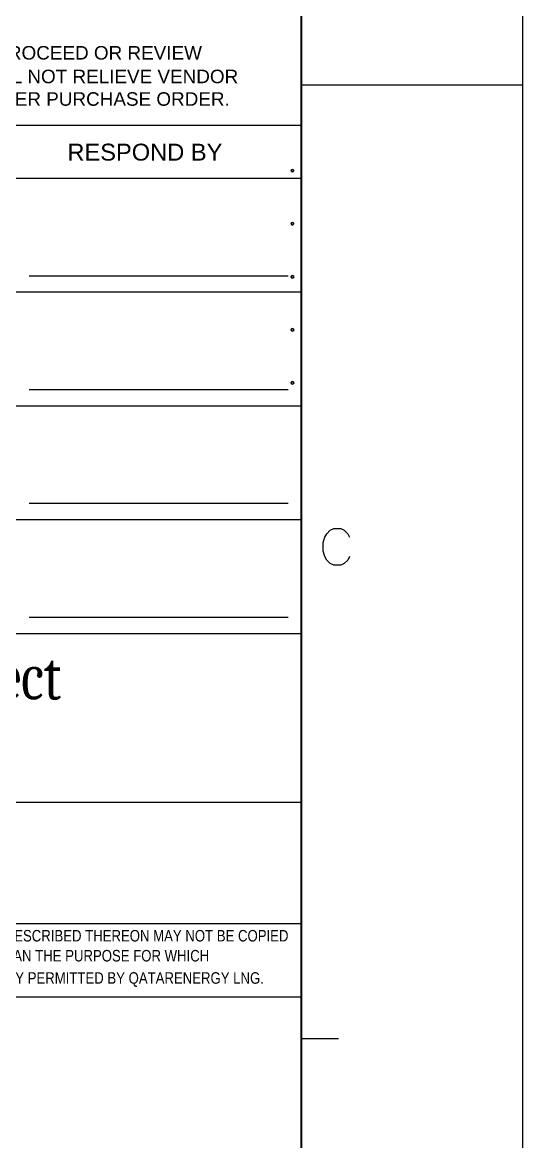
# Model space of a CAD drawing. Header units: millimetres. Extents: x -66 to 354, y -113 to 184.
# Drawn here: x 320.3 to 354.2, y -36.4 to 39.6 of the extents above; entities that cross this region are included whole.
import ezdxf

# ---------------------------------------------------------------- set-up
doc = ezdxf.new("R2010")
doc.units = ezdxf.units.MM
doc.styles.add('Arial', font='ARIAL.TTF', dxfattribs={"height": 0.2})
doc.styles.add('Arial Narrow', font='ARIALN.TTF', dxfattribs={"height": 0.2})
doc.styles.add('Cambria Math', font='CAMBRIA.TTC', dxfattribs={"height": 0.2})

# ---------------------------------------------------------------- blocks, each defined once
blk = doc.blocks.new('Unknown-234527029-4381')
at = {"color": 7, "linetype": 'Continuous'}
for p, q in [((339.172, -98.037), (339.172, 64.881)), ((271.301, 32.601), (339.172, 32.601)), ((271.301, 28.997), (339.172, 28.997)), ((320.724, 22.379), (338.291, 22.379)), ((271.301, 21.272), (339.172, 21.272)), ((320.724, 14.654), (338.291, 14.654)), ((271.301, 13.547), (339.172, 13.547)), ((320.724, 6.93), (338.291, 6.93)), ((271.301, 5.823), (339.172, 5.823)), ((320.724, -0.795), (338.291, -0.795)), ((271.301, -1.902), (339.172, -1.902)), ((271.301, -13.356), (339.172, -13.356)), ((271.301, -13.356), (339.172, -13.356)), ((281.119, -21.603), (339.139, -21.597)), ((271.299, -26.573), (339.172, -26.573)), ((271.301, -26.573), (339.172, -26.573))]:
    blk.add_line(p, q, dxfattribs=at)
for centre in [(338.574, 29.507), (338.575, 29.507), (338.575, 29.507), (338.574, 25.907), (338.575, 25.907), (338.575, 25.907), (338.574, 22.307), (338.575, 22.307), (338.575, 22.307), (338.574, 18.707), (338.575, 18.707), (338.575, 18.707), (338.574, 15.107), (338.575, 15.107), (338.575, 15.107)]:
    blk.add_circle(centre, 0.09, dxfattribs=at)
for centre, start, end in [((338.574, 29.507), 0, 180), ((338.574, 29.507), 180, 0), ((338.575, 29.507), 0, 180), ((338.575, 29.507), 180, 0), ((338.574, 25.907), 0, 180), ((338.574, 25.907), 180, 0), ((338.575, 25.907), 0, 180), ((338.575, 25.907), 180, 0), ((338.574, 22.307), 0, 180), ((338.574, 22.307), 180, 0), ((338.575, 22.307), 0, 180), ((338.575, 22.307), 180, 0), ((338.574, 18.707), 0, 180), ((338.574, 18.707), 180, 0), ((338.575, 18.707), 0, 180), ((338.575, 18.707), 180, 0), ((338.574, 15.107), 0, 180), ((338.575, 15.107), 0, 180), ((338.574, 15.107), 180, 0), ((338.575, 15.107), 180, 0)]:
    blk.add_arc(centre, 0.09, start, end, dxfattribs=at)
for s, height, style, p in [("PURCHASER'S PERMISSION TO PROCEED OR REVIEW", 0.91687, 'Arial', (298.392, 37.05)), ('TAKEN ON VENDOR PRINTS SHALL NOT RELIEVE VENDOR', 0.91687, 'Arial', (298.392, 35.445)), ('FROM ITS RESPONSIBILITIES UNDER PURCHASE ORDER.', 0.91687, 'Arial', (298.392, 33.913)), ('THIS DOCUMENT IS PROPERTY OF QATARENERGY LNG.THIS DRAWING OR MATERIAL DESCRIBED THEREON MAY NOT BE COPIED', 0.779684, 'Arial Narrow', (281.299, -22.815)), ('OR DISCLOSED IN ANY FORM OR MEDIUM TO THIRD PARTIES, OR USED FOR OTHER THAN THE PURPOSE FOR WHICH', 0.77968, 'Arial Narrow', (281.285, -24.171)), ('IT HAS BEEN PROVIDED, IN WHOLE OR IN PART IN ANY MANNER EXCEPT AS EXPRESSLY PERMITTED BY QATARENERGY LNG.', 0.779684, 'Arial Narrow', (281.465, -25.683))]:
    blk.add_text(s, height=height, dxfattribs=dict(at, style=style)).set_placement(p)
for s, height, style, width, p in [('RESPOND BY', 1.1475, 'Arial', 1.000637, (323.309, 30.191)), ('North Field South Project', 3.11425, 'Cambria Math', 0.777778, (285.353, -6.381))]:
    blk.add_text(s, height=height, dxfattribs=dict(at, style=style, width=width)).set_placement(p)
blk = doc.blocks.new('Unknown-234527029-4389')
at = {"color": 7, "linetype": 'Continuous'}
for p, q in [((354.194, 183.843), (354.194, -113.157)), ((339.194, 168.843), (339.194, -98.157)), ((339.194, 35.343), (354.194, 35.343)), ((340.663, 4.265), (340.782, 4.622)), ((340.782, 4.622), (340.901, 4.861)), ((340.901, 4.861), (341.14, 5.099)), ((341.14, 5.099), (341.378, 5.218)), ((341.378, 5.218), (341.854, 5.218)), ((341.854, 5.218), (342.092, 5.099)), ((342.092, 5.099), (342.33, 4.861)), ((342.33, 4.861), (342.449, 4.622)), ((340.663, 3.67), (340.663, 4.265)), ((340.782, 3.313), (340.663, 3.67)), ((340.901, 3.075), (340.782, 3.313)), ((341.14, 2.837), (340.901, 3.075)), ((342.33, 3.075), (342.092, 2.837)), ((342.449, 3.313), (342.33, 3.075)), ((341.378, 2.718), (341.14, 2.837)), ((341.854, 2.718), (341.378, 2.718)), ((342.092, 2.837), (341.854, 2.718)), ((339.194, -29.407), (341.694, -29.407))]:
    blk.add_line(p, q, dxfattribs=at)

msp = doc.modelspace()

# ---------------------------------------------------------------- block references
for name in ['Unknown-234527029-4389', 'Unknown-234527029-4381']:
    msp.add_blockref(name, (0, 0))

doc.saveas('drawing.dxf')
